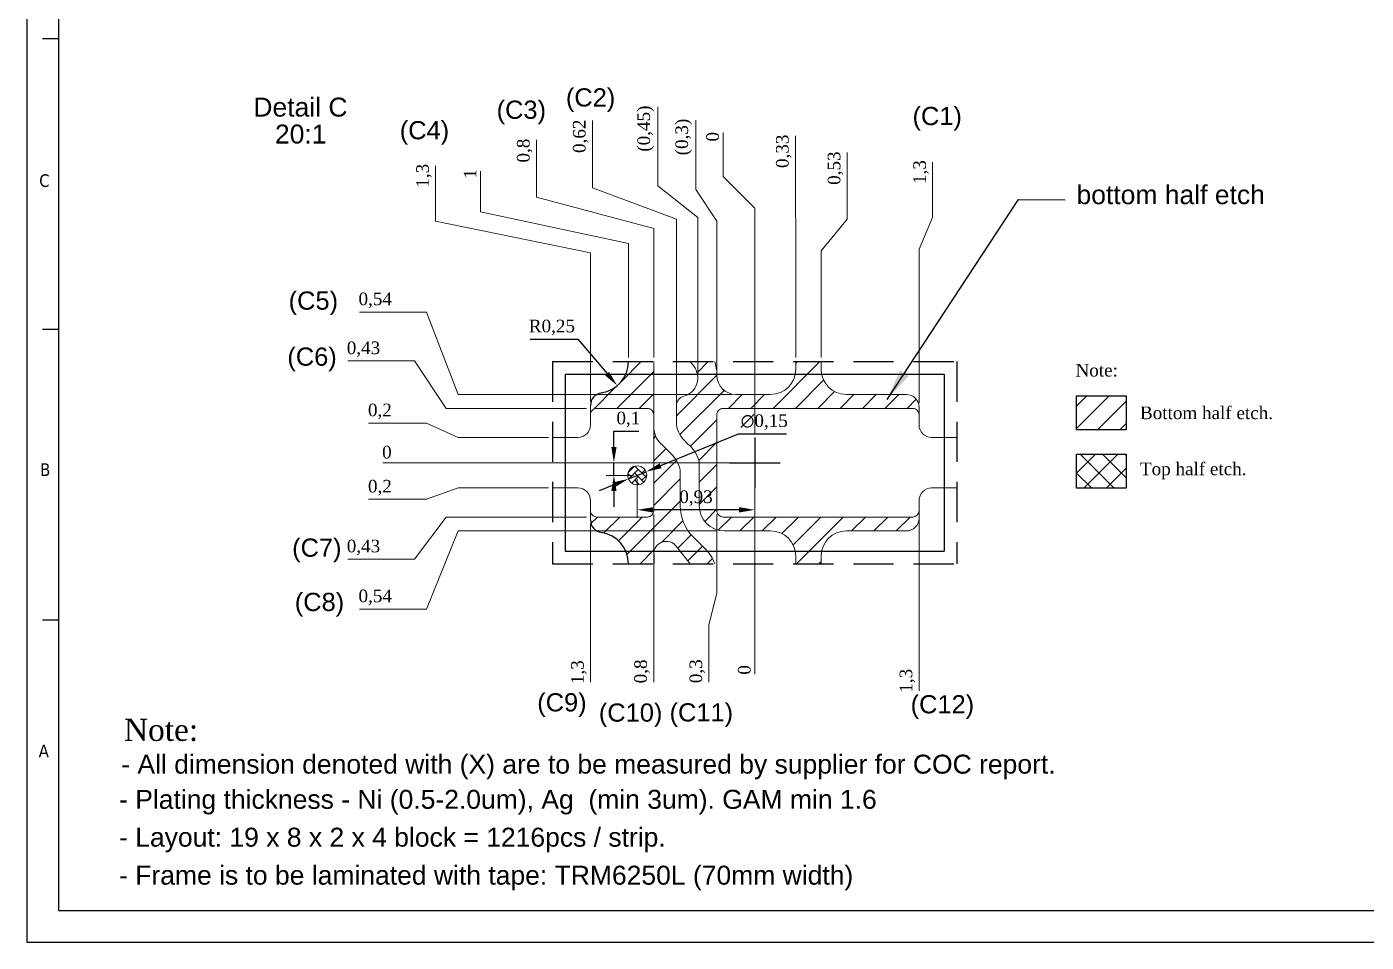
# Model space of a CAD drawing. Header units: millimetres. Extents: x -1672 to -743, y 1116 to 1403.
# Drawn here: x -1153 to -941, y 1115.5 to 1260.4 of the extents above; entities that cross this region are included whole.
import ezdxf

# ---------------------------------------------------------------- set-up
doc = ezdxf.new("R2010")
doc.units = ezdxf.units.MM
doc.header["$MEASUREMENT"] = 0
doc.linetypes.add('aaaa', pattern=[15, 12, -3])
doc.linetypes.add('HIDDEN', pattern=[9.525, 6.35, -3.175])
doc.layers.get('0').update_dxf_attribs({"color": 1})
for name, color, linetype in [('\\M+2A4C1\\M+2B3CE\\M+2B944', 144, 'HIDDEN'), ('bottom side half etching', 6, 'Continuous'), ('c2', 2, 'Continuous'), ('Hatch', 1, 'HIDDEN')]:
    doc.layers.add(name, color=color, linetype=linetype)
for name, color, linetype, lineweight in [('Dimension', 3, 'Continuous', 5), ('Dimension Exiension', 3, 'aaaa', 5), ('LF', 4, 'Continuous', 25), ('Visble1', 6, 'Continuous', 20), ('Visible', 7, 'Continuous', 25)]:
    doc.layers.add(name, color=color, linetype=linetype, lineweight=lineweight)
doc.styles.add('Company Name', font='tahomabd.ttf', dxfattribs={"height": 3})
doc.styles.add('Dim', font='arial.ttf', dxfattribs={"height": 3})
doc.styles.add('itedick', font='romantic.ttf')
doc.styles.get("Standard").update_dxf_attribs({"font": 'romantic.ttf', "height": 2})
doc.dimstyles.new('(SS)ISO-25', dxfattribs={"dimtxt": 0.2, "dimasz": 0.2, "dimexe": 0.1, "dimexo": 0.1, "dimgap": 0.05, "dimtad": 1, "dimdec": 3, "dimdsep": 46, "dimtxsty": 'itedick', "dimcen": 2.5, "dimclre": 256, "dimclrt": 1, "dimadec": 0, "dimazin": 0, "dimtfac": 1, "dimtdec": 3, "dimtmove": 0, "dimatfit": 3, "dimfxl": 0, "dimlwe": -1, "dimarcsym": 0})
doc.dimstyles.new('ISO-25 scale20', dxfattribs={"dimtxt": 1.5, "dimasz": 2.5, "dimexe": 1.25, "dimexo": 0.625, "dimtad": 1, "dimtoh": 1, "dimlfac": 0.05, "dimtxsty": 'Standard', "dimcen": 2.5, "dimclre": 256, "dimclrt": 1, "dimadec": 0, "dimazin": 0, "dimtfac": 1, "dimtmove": 0, "dimatfit": 3, "dimfxl": 0, "dimlwe": -1, "dimarcsym": 0})

# ---------------------------------------------------------------- blocks, each defined once
blk = doc.blocks.new('*D98')
at = {"layer": 'Defpoints', "color": 0}
for p in [(-1042.77, 1241.72), (-1037.75, 1195.42), (-1037.75, 1191.42)]:
    blk.add_point(p, dxfattribs=at)
at = {"layer": 'Dimension'}
for p, q in [((-1042.77, 1236.72), (-1042.77, 1243.68)), ((-1037.75, 1231.72), (-1042.77, 1236.72)), ((-1037.75, 1196.05), (-1037.75, 1231.72))]:
    blk.add_line(p, q, dxfattribs=at)
at = {"layer": 'Dimension', "color": 1, "insert": (-1044.41, 1243.01), "char_height": 2, "attachment_point": 5, "rotation": 90}
blk.add_mtext('0', dxfattribs=at)
blk = doc.blocks.new('*D56')
at = {"layer": 'Defpoints', "color": 0}
for p in [(-1072.32, 1238.47), (-1053.75, 1207.42), (-1037.75, 1191.42)]:
    blk.add_point(p, dxfattribs=at)
at = {"layer": 'Dimension'}
for p, q in [((-1072.32, 1233.47), (-1072.32, 1242.55)), ((-1053.75, 1228.47), (-1072.32, 1233.47)), ((-1053.75, 1208.05), (-1053.75, 1228.47))]:
    blk.add_line(p, q, dxfattribs=at)
at = {"layer": 'Dimension', "color": 1, "insert": (-1074.16, 1240.82), "char_height": 2, "attachment_point": 5, "rotation": 90}
blk.add_mtext('0,8', dxfattribs=at)
blk = doc.blocks.new('*D57')
at = {"layer": 'Defpoints', "color": 0}
for p in [(-1053.11, 1240.24), (-1046.75, 1204.84), (-1037.75, 1191.42)]:
    blk.add_point(p, dxfattribs=at)
at = {"layer": 'Dimension'}
for p, q in [((-1053.11, 1235.24), (-1053.11, 1247.73)), ((-1046.75, 1230.24), (-1053.11, 1235.24)), ((-1046.75, 1205.46), (-1046.75, 1230.24))]:
    blk.add_line(p, q, dxfattribs=at)
at = {"layer": 'Dimension', "color": 1, "insert": (-1055.01, 1244.3), "char_height": 2, "attachment_point": 5, "rotation": 90}
blk.add_mtext('(0,45)', dxfattribs=at)
blk = doc.blocks.new('*D58')
at = {"layer": 'Defpoints', "color": 0}
for p in [(-1063.45, 1239.95), (-1050.15, 1199.43), (-1037.75, 1191.42)]:
    blk.add_point(p, dxfattribs=at)
at = {"layer": 'Dimension'}
for p, q in [((-1063.45, 1234.95), (-1063.45, 1245.6)), ((-1050.15, 1229.95), (-1063.45, 1234.95)), ((-1050.15, 1200.06), (-1050.15, 1229.95))]:
    blk.add_line(p, q, dxfattribs=at)
at = {"layer": 'Dimension', "color": 1, "insert": (-1065.3, 1243.09), "char_height": 2, "attachment_point": 5, "rotation": 90}
blk.add_mtext('0,62', dxfattribs=at)
blk = doc.blocks.new('*D59')
at = {"layer": 'Defpoints', "color": 0}
for p in [(-1081.18, 1236.11), (-1057.75, 1207.42), (-1037.75, 1191.42)]:
    blk.add_point(p, dxfattribs=at)
at = {"layer": 'Dimension'}
for p, q in [((-1081.18, 1231.11), (-1081.18, 1237.57)), ((-1057.75, 1226.11), (-1081.18, 1231.11)), ((-1057.75, 1208.05), (-1057.75, 1226.11))]:
    blk.add_line(p, q, dxfattribs=at)
at = {"layer": 'Dimension', "color": 1, "insert": (-1082.81, 1237.15), "char_height": 2, "attachment_point": 5, "rotation": 90}
blk.add_mtext('1', dxfattribs=at)
blk = doc.blocks.new('*D60')
at = {"layer": 'Defpoints', "color": 0}
for p in [(-1088.28, 1234.63), (-1063.75, 1200.49), (-1037.75, 1191.42)]:
    blk.add_point(p, dxfattribs=at)
at = {"layer": 'Dimension'}
for p, q in [((-1088.28, 1229.63), (-1088.28, 1238.43)), ((-1063.75, 1224.63), (-1088.28, 1229.63)), ((-1063.75, 1201.12), (-1063.75, 1224.63))]:
    blk.add_line(p, q, dxfattribs=at)
at = {"layer": 'Dimension', "color": 1, "insert": (-1090.11, 1236.84), "char_height": 2, "attachment_point": 5, "rotation": 90}
blk.add_mtext('1,3', dxfattribs=at)
blk = doc.blocks.new('*D61')
at = {"layer": 'Defpoints', "color": 0}
for p in [(-1031.32, 1237.63), (-1031.25, 1207.42), (-1037.75, 1191.42)]:
    blk.add_point(p, dxfattribs=at)
at = {"layer": 'Dimension'}
for p, q in [((-1031.32, 1232.63), (-1031.32, 1243.16)), ((-1031.25, 1227.63), (-1031.32, 1232.63)), ((-1031.25, 1208.05), (-1031.25, 1227.63))]:
    blk.add_line(p, q, dxfattribs=at)
at = {"layer": 'Dimension', "color": 1, "insert": (-1033.16, 1240.71), "char_height": 2, "attachment_point": 5, "rotation": 90}
blk.add_mtext('0,33', dxfattribs=at)
blk = doc.blocks.new('*D62')
at = {"layer": 'Defpoints', "color": 0}
for p in [(-1023.12, 1234.97), (-1027.25, 1207.42), (-1037.75, 1191.42)]:
    blk.add_point(p, dxfattribs=at)
at = {"layer": 'Dimension'}
for p, q in [((-1023.12, 1229.97), (-1023.12, 1240.5)), ((-1027.25, 1224.97), (-1023.12, 1229.97)), ((-1027.25, 1208.05), (-1027.25, 1224.97))]:
    blk.add_line(p, q, dxfattribs=at)
at = {"layer": 'Dimension', "color": 1, "insert": (-1024.97, 1238.04), "char_height": 2, "attachment_point": 5, "rotation": 90}
blk.add_mtext('0,53', dxfattribs=at)
blk = doc.blocks.new('*D63')
at = {"layer": 'Defpoints', "color": 0}
for p in [(-1009.6, 1235.21), (-1011.75, 1200.22), (-1037.75, 1191.42)]:
    blk.add_point(p, dxfattribs=at)
at = {"layer": 'Dimension'}
for p, q in [((-1009.6, 1230.21), (-1009.6, 1239)), ((-1011.75, 1225.21), (-1009.6, 1230.21)), ((-1011.75, 1200.85), (-1011.75, 1225.21))]:
    blk.add_line(p, q, dxfattribs=at)
at = {"layer": 'Dimension', "color": 1, "insert": (-1011.43, 1237.42), "char_height": 2, "attachment_point": 5, "rotation": 90}
blk.add_mtext('1,3', dxfattribs=at)
blk = doc.blocks.new('*D99')
at = {"layer": 'Defpoints', "color": 0}
for p in [(-1094.69, 1191.42), (-1039.33, 1191.42), (-1037.75, 1191.42)]:
    blk.add_point(p, dxfattribs=at)
at = {"layer": 'Dimension'}
blk.add_line((-1039.96, 1191.42), (-1096.65, 1191.42), dxfattribs=at)
at = {"layer": 'Dimension', "color": 1, "insert": (-1095.98, 1193.07), "char_height": 2, "attachment_point": 5}
blk.add_mtext('0', dxfattribs=at)
blk = doc.blocks.new('*D64')
at = {"layer": 'Defpoints', "color": 0}
for p in [(-1094.69, 1197.69), (-1069.75, 1195.42), (-1037.75, 1191.42)]:
    blk.add_point(p, dxfattribs=at)
at = {"layer": 'Dimension'}
for p, q in [((-1089.69, 1197.69), (-1098.87, 1197.69)), ((-1084.69, 1195.42), (-1089.69, 1197.69)), ((-1070.38, 1195.42), (-1084.69, 1195.42))]:
    blk.add_line(p, q, dxfattribs=at)
at = {"layer": 'Dimension', "color": 1, "insert": (-1097.09, 1199.53), "char_height": 2, "attachment_point": 5}
blk.add_mtext('0,2', dxfattribs=at)
blk = doc.blocks.new('*D65')
at = {"layer": 'Defpoints', "color": 0}
for p in [(-1094.69, 1215.27), (-1040.75, 1202.22), (-1037.75, 1191.42)]:
    blk.add_point(p, dxfattribs=at)
at = {"layer": 'Dimension'}
for p, q in [((-1089.69, 1215.27), (-1100.34, 1215.27)), ((-1084.69, 1202.22), (-1089.69, 1215.27)), ((-1041.38, 1202.22), (-1084.69, 1202.22))]:
    blk.add_line(p, q, dxfattribs=at)
at = {"layer": 'Dimension', "color": 1, "insert": (-1097.83, 1217.12), "char_height": 2, "attachment_point": 5}
blk.add_mtext('0,54', dxfattribs=at)
blk = doc.blocks.new('*D66')
at = {"layer": 'Defpoints', "color": 0}
for p in [(-1037.75, 1191.42), (-1069.75, 1187.42), (-1094.69, 1185.64)]:
    blk.add_point(p, dxfattribs=at)
at = {"layer": 'Dimension'}
for p, q in [((-1084.69, 1187.42), (-1089.69, 1185.64)), ((-1070.38, 1187.42), (-1084.69, 1187.42)), ((-1089.69, 1185.64), (-1098.87, 1185.64))]:
    blk.add_line(p, q, dxfattribs=at)
at = {"layer": 'Dimension', "color": 1, "insert": (-1097.09, 1187.47), "char_height": 2, "attachment_point": 5}
blk.add_mtext('0,2', dxfattribs=at)
blk = doc.blocks.new('*D67')
at = {"layer": 'Defpoints', "color": 0}
for p in [(-1037.75, 1191.42), (-1043.15, 1180.62), (-1094.69, 1168.24)]:
    blk.add_point(p, dxfattribs=at)
at = {"layer": 'Dimension'}
for p, q in [((-1084.69, 1180.62), (-1089.69, 1168.24)), ((-1043.78, 1180.62), (-1084.69, 1180.62)), ((-1089.69, 1168.24), (-1100.34, 1168.24))]:
    blk.add_line(p, q, dxfattribs=at)
at = {"layer": 'Dimension', "color": 1, "insert": (-1097.83, 1170.1), "char_height": 2, "attachment_point": 5}
blk.add_mtext('0,54', dxfattribs=at)
blk = doc.blocks.new('*D100')
at = {"layer": 'Defpoints', "color": 0}
for p in [(-1037.75, 1191.42), (-1037.75, 1189.84), (-1037.75, 1159.93)]:
    blk.add_point(p, dxfattribs=at)
at = {"layer": 'Dimension'}
blk.add_line((-1037.75, 1189.22), (-1037.75, 1157.97), dxfattribs=at)
at = {"layer": 'Dimension', "color": 1, "insert": (-1039.4, 1158.63), "char_height": 2, "attachment_point": 5, "rotation": 90}
blk.add_mtext('0', dxfattribs=at)
blk = doc.blocks.new('*D101')
at = {"layer": 'Defpoints', "color": 0}
for p in [(-1037.75, 1191.42), (-1043.75, 1183.82), (-1045.01, 1160.75)]:
    blk.add_point(p, dxfattribs=at)
at = {"layer": 'Dimension'}
for p, q in [((-1043.75, 1183.2), (-1043.75, 1170.75)), ((-1043.75, 1170.75), (-1045.01, 1165.75)), ((-1045.01, 1165.75), (-1045.01, 1156.69))]:
    blk.add_line(p, q, dxfattribs=at)
at = {"layer": 'Dimension', "color": 1, "insert": (-1046.85, 1158.41), "char_height": 2, "attachment_point": 5, "rotation": 90}
blk.add_mtext('0,3', dxfattribs=at)
blk = doc.blocks.new('*D102')
at = {"layer": 'Defpoints', "color": 0}
for p in [(-1037.75, 1191.42), (-1053.75, 1183.82), (-1053.75, 1160.75)]:
    blk.add_point(p, dxfattribs=at)
at = {"layer": 'Dimension'}
blk.add_line((-1053.75, 1183.2), (-1053.75, 1156.66), dxfattribs=at)
at = {"layer": 'Dimension', "color": 1, "insert": (-1055.59, 1158.39), "char_height": 2, "attachment_point": 5, "rotation": 90}
blk.add_mtext('0,8', dxfattribs=at)
blk = doc.blocks.new('*D103')
at = {"layer": 'Defpoints', "color": 0}
for p in [(-1037.75, 1191.42), (-1063.75, 1182.35), (-1063.75, 1160.47)]:
    blk.add_point(p, dxfattribs=at)
at = {"layer": 'Dimension'}
blk.add_line((-1063.75, 1181.72), (-1063.75, 1156.68), dxfattribs=at)
at = {"layer": 'Dimension', "color": 1, "insert": (-1065.59, 1158.26), "char_height": 2, "attachment_point": 5, "rotation": 90}
blk.add_mtext('1,3', dxfattribs=at)
blk = doc.blocks.new('*D104')
at = {"layer": 'Defpoints', "color": 0}
for p in [(-1037.75, 1191.42), (-1011.75, 1183.42), (-1011.75, 1159.11)]:
    blk.add_point(p, dxfattribs=at)
at = {"layer": 'Dimension'}
blk.add_line((-1011.75, 1182.8), (-1011.75, 1155.32), dxfattribs=at)
at = {"layer": 'Dimension', "color": 1, "insert": (-1013.59, 1156.9), "char_height": 2, "attachment_point": 5, "rotation": 90}
blk.add_mtext('1,3', dxfattribs=at)
blk = doc.blocks.new('*D68')
at = {"layer": 'Defpoints', "color": 0}
for p in [(-1096.62, 1207.53), (-1063.75, 1200.02), (-1037.75, 1191.42)]:
    blk.add_point(p, dxfattribs=at)
at = {"layer": 'Dimension'}
for p, q in [((-1091.62, 1207.53), (-1102.15, 1207.53)), ((-1086.62, 1200.02), (-1091.62, 1207.53)), ((-1064.38, 1200.02), (-1086.62, 1200.02))]:
    blk.add_line(p, q, dxfattribs=at)
at = {"layer": 'Dimension', "color": 1, "insert": (-1099.69, 1209.37), "char_height": 2, "attachment_point": 5}
blk.add_mtext('0,43', dxfattribs=at)
blk = doc.blocks.new('*D69')
at = {"layer": 'Defpoints', "color": 0}
for p in [(-1037.75, 1191.42), (-1063.75, 1182.82), (-1096.62, 1176.16)]:
    blk.add_point(p, dxfattribs=at)
at = {"layer": 'Dimension'}
for p, q in [((-1086.62, 1182.82), (-1091.62, 1176.16)), ((-1064.38, 1182.82), (-1086.62, 1182.82)), ((-1091.62, 1176.16), (-1102.15, 1176.16))]:
    blk.add_line(p, q, dxfattribs=at)
at = {"layer": 'Dimension', "color": 1, "insert": (-1099.69, 1178), "char_height": 2, "attachment_point": 5}
blk.add_mtext('0,43', dxfattribs=at)
blk = doc.blocks.new('*D95')
at = {"layer": 'Defpoints', "color": 0}
for p in [(-1047.1, 1239.66), (-1043.75, 1205.44), (-1037.75, 1191.42)]:
    blk.add_point(p, dxfattribs=at)
at = {"layer": 'Dimension'}
for p, q in [((-1047.1, 1234.66), (-1047.1, 1245.66)), ((-1043.75, 1229.66), (-1047.1, 1234.66)), ((-1043.75, 1206.07), (-1043.75, 1229.66))]:
    blk.add_line(p, q, dxfattribs=at)
at = {"layer": 'Dimension', "color": 1, "insert": (-1048.99, 1242.97), "char_height": 2, "attachment_point": 5, "rotation": 90}
blk.add_mtext('(0,3)', dxfattribs=at)
blk = doc.blocks.new('*D150')
at = {"layer": 'Defpoints', "color": 0}
for p in [(-1056.35, 1189.42), (-1037.75, 1189.22), (-1056.35, 1183.96)]:
    blk.add_point(p, dxfattribs=at)
at = {"layer": 'Dimension'}
for p, q in [((-1056.35, 1188.8), (-1056.35, 1182.71)), ((-1037.75, 1188.59), (-1037.75, 1182.71))]:
    blk.add_line(p, q, dxfattribs=at)
at = {"layer": 'Dimension', "color": 0, "lineweight": -2}
blk.add_line((-1040.25, 1183.96), (-1053.85, 1183.96), dxfattribs=at)
at = {"layer": 'Dimension', "color": 0}
for points in [[(-1053.85, 1184.38), (-1053.85, 1183.54), (-1056.35, 1183.96)], [(-1040.25, 1184.38), (-1040.25, 1183.54), (-1037.75, 1183.96)]]:
    blk.add_solid(points, dxfattribs=at)
at = {"layer": 'Dimension', "color": 1, "insert": (-1047.05, 1185.8), "char_height": 2, "attachment_point": 5}
blk.add_mtext('0,93', dxfattribs=at)
blk = doc.blocks.new('*D151')
at = {"layer": 'Defpoints', "color": 0}
for p in [(-1060.05, 1191.42), (-1056.35, 1189.42), (-1039.96, 1191.42)]:
    blk.add_point(p, dxfattribs=at)
at = {"layer": 'Dimension', "color": 0, "lineweight": -2}
for p, q in [((-1060.05, 1193.92), (-1060.05, 1196.42)), ((-1060.05, 1196.42), (-1056.11, 1196.42)), ((-1060.05, 1189.42), (-1060.05, 1191.42)), ((-1060.05, 1186.92), (-1060.05, 1184.42))]:
    blk.add_line(p, q, dxfattribs=at)
at = {"layer": 'Dimension'}
for p, q in [((-1040.58, 1191.42), (-1061.3, 1191.42)), ((-1056.98, 1189.42), (-1061.3, 1189.42))]:
    blk.add_line(p, q, dxfattribs=at)
at = {"layer": 'Dimension', "color": 0}
for points in [[(-1060.46, 1193.92), (-1059.63, 1193.92), (-1060.05, 1191.42)], [(-1060.46, 1186.92), (-1059.63, 1186.92), (-1060.05, 1189.42)]]:
    blk.add_solid(points, dxfattribs=at)
at = {"layer": 'Dimension', "color": 1, "insert": (-1057.76, 1198.26), "char_height": 2, "attachment_point": 5}
blk.add_mtext('0,1', dxfattribs=at)
blk = doc.blocks.new('*D152')
at = {"layer": 'Defpoints', "color": 0}
for p in [(-1054.96, 1189.99), (-1057.74, 1188.86)]:
    blk.add_point(p, dxfattribs=at)
at = {"layer": 'Dimension', "color": 0, "lineweight": -2}
for p, q in [((-1040.4, 1195.92), (-1052.65, 1190.93)), ((-1032.74, 1195.92), (-1040.4, 1195.92)), ((-1057.74, 1188.86), (-1054.96, 1189.99)), ((-1060.06, 1187.91), (-1062.37, 1186.97))]:
    blk.add_line(p, q, dxfattribs=at)
at = {"layer": 'Dimension', "color": 0}
for points in [[(-1052.81, 1191.32), (-1052.49, 1190.54), (-1054.96, 1189.99)], [(-1060.21, 1188.3), (-1059.9, 1187.53), (-1057.74, 1188.86)]]:
    blk.add_solid(points, dxfattribs=at)
at = {"layer": 'Dimension', "color": 1, "insert": (-1036.25, 1197.84), "char_height": 2, "attachment_point": 5}
blk.add_mtext('∅0,15', dxfattribs=at)
blk = doc.blocks.new('without tunnel')
at = {"layer": 'Dimension'}
h = blk.add_hatch(dxfattribs=at)
h.set_pattern_fill('AR-HBONE', color=256, scale=0.2, style=0)
h.set_pattern_definition([(45, (-4678.2712, -3546.139), (9e-17, 1.13137085), [2.4, -0.8]), (135, (-4677.70555, -3545.5733), (9e-17, 1.13137085), [2.4, -0.8])])
h.paths.add_polyline_path([(-20.1, -2, 1), (-17.1, -2, 1)])
at = {"layer": 'Hatch'}
h = blk.add_hatch(dxfattribs=at)
h.set_pattern_fill('ANSI31', color=256, scale=20)
h.set_pattern_definition([(45, (2985.13, -1225.2742), (-1.767767, 1.767767), [])])
h.paths.add_polyline_path([(-16, 14), (-20.42, 14, -0.259589), (-24.29, 11.05, 0.372825), (-26, 9.07), (-26, 7.6, -0.414214), (-25, 8.6), (-17, 8.6, -0.414214), (-16, 7.6)])
h.paths.add_polyline_path([(-16, 16), (-20, 16, -0.103244), (-20.42, 14), (-16, 14)])
h.paths.add_polyline_path([(-9.75, -11.75, -0.198912), (-11.8, -6.8), (-11.8, -1.13, 0.172187), (-13.57, 1.7), (-14.83, 2.96, -0.198912), (-16, 5.78), (-16, -7.6, -0.414214), (-17, -8.6), (-25, -8.6, -0.414214), (-26, -7.6), (-26, -9.07, 0.372825), (-24.29, -11.05, -0.259589), (-20.42, -14), (-15.95, -14, -0.630407), (-12.43, -13.22), (-11.81, -14), (-7.51, -14, 0.014872), (-7.76, -13.74)])
h.paths.add_polyline_path([(-16, -14.45, -0.056727), (-15.95, -14), (-20.42, -14, -0.103244), (-20, -16), (-16, -16)])
h.paths.add_polyline_path([(-7.51, -14), (-11.81, -14), (-10.24, -16), (-6.34, -16, 0.097582)])
h.paths.add_polyline_path([(-5, 8.6), (25, 8.6, -0.414214), (26, 7.6), (26, 8.8, 0.414214), (24, 10.8), (14.5, 10.8, -0.356394), (10.58, 14), (6.42, 14, -0.356394), (2.5, 10.8), (-3, 10.8, -0.414214), (-6, 13.8), (-6, 14), (-9.08, 14, -0.393336), (-11.23, 10.52, 0.337319), (-12.4, 8.98), (-12.4, 6.43, 0.198912), (-11.23, 3.6), (-10.57, 2.94, -0.172187), (-8.8, 0.11), (-8.8, -6.8, 0.414214), (-4.8, -10.8), (2.5, -10.8, -0.356394), (6.42, -14), (10.58, -14, -0.356394), (14.5, -10.8), (24, -10.8, 0.414214), (26, -8.8), (26, -7.6, -0.414214), (25, -8.6), (-5, -8.6, -0.414214), (-6, -7.6), (-6, 7.6, -0.414214)])
h.paths.add_polyline_path([(-6.34, 16), (-10.24, 16), (-9.66, 15.26, -0.117374), (-9.08, 14), (-6, 14, 0.085121)])
h.paths.add_polyline_path([(10.5, 16), (6.5, 16), (6.5, 14.8, -0.050382), (6.42, 14), (10.58, 14, -0.050382), (10.5, 14.8)])
h.paths.add_polyline_path([(10.5, -14.8, -0.050382), (10.58, -14), (6.42, -14, -0.050382), (6.5, -14.8), (6.5, -16), (10.5, -16)])
at = {"layer": '\\M+2A4C1\\M+2B3CE\\M+2B944'}
for p, q in [((-32, 16), (-32, -16)), ((-32, 16), (32, 16)), ((32, 16), (32, -16)), ((-32, -16), (32, -16))]:
    blk.add_line(p, q, dxfattribs=at)
at = {"layer": 'bottom side half etching', "lineweight": 9}
blk.add_line((-26, 7.6), (-26, 6), dxfattribs=at)
for points in [[(-26, -7.6), (-26, -7.6, 0.414214), (-25, -8.6), (-17, -8.6, 0.414214), (-16, -7.6), (-16, 7.6, 0.414214), (-17, 8.6), (-25, 8.6, 0.414214), (-26, 7.6), (-26, 6)], [(26, 7.6), (26, 7.6, 0.414214), (25, 8.6), (-5, 8.6, 0.414214), (-6, 7.6), (-6, -7.6, 0.414214), (-5, -8.6), (25, -8.6, 0.414214), (26, -7.6), (26, -7.6)]]:
    blk.add_lwpolyline(points, format="xyb", dxfattribs=at)
for centre, start, end in [((-28, 6), 270, 0), ((28, 6), 180, 270), ((-28, -6), 0, 90), ((28, -6), 90, 180)]:
    blk.add_arc(centre, 2, start, end, dxfattribs=at)
at = {"layer": 'c2'}
for p, q in [((-30, 14), (-30, -14)), ((-30, 14), (30, 14)), ((30, 14), (30, -14)), ((0, 4), (0, -4)), ((-4, 0), (4, 0)), ((-30, -14), (30, -14))]:
    blk.add_line(p, q, dxfattribs=at)
at = {"layer": 'LF', "lineweight": 9}
for p, q in [((-16, 16), (-16, 5.78)), ((-10.24, 16), (-9.66, 15.26)), ((6.5, 16), (6.5, 14.8)), ((10.5, 16), (10.5, 14.8)), ((-6, 13.8), (-6, 14.02)), ((2.5, 10.8), (-3, 10.8)), ((14.5, 10.8), (24, 10.8)), ((-26, 7.54), (-26, 9.07)), ((-12.4, 8.98), (-12.4, 6.43)), ((26, 8.8), (26, 7.6)), ((-14.83, 2.96), (-13.57, 1.7)), ((-14.83, 2.96), (-13.57, 1.7)), ((-11.23, 3.6), (-10.57, 2.94)), ((-11.23, 3.6), (-10.57, 2.94)), ((-8.8, 0.11), (-8.8, -6.8)), ((-11.8, -1.13), (-11.8, -6.8)), ((-26, -9.07), (-26, -7.54)), ((26, -7.6), (26, -8.8)), ((-9.75, -11.75), (-7.76, -13.74)), ((-4.8, -10.8), (2.5, -10.8)), ((24, -10.8), (14.5, -10.8)), ((-12.43, -13.22), (-10.24, -16)), ((6.5, -14.8), (6.5, -16)), ((10.5, -14.8), (10.5, -16))]:
    blk.add_line(p, q, dxfattribs=at)
at = {"layer": 'LF', "ltscale": 0.1}
blk.add_line((-16, -14.45), (-16, -16), dxfattribs=at)
at = {"layer": 'LF', "lineweight": 9}
blk.add_circle((-18.6, -2), 1.5, dxfattribs=at)
at = {"layer": 'LF', "ltscale": 0.1}
for centre, radius, start, end in [((-25, 16), 5, 278.2132, 0), ((-24, 9.07), 2, 98.2132, 180), ((-24, -9.07), 2, 180, 261.7868), ((-25, -16), 5, 0, 81.7868)]:
    blk.add_arc(centre, radius, start, end, dxfattribs=at)
at = {"layer": 'LF', "lineweight": 9}
for centre, radius, start, end in [((-12.02, 13.41), 3, 285.4391, 38.1026), ((-12, 14.02), 6, 0, 19.2982), ((-3, 13.8), 3, 180, 270), ((2.5, 14.8), 4, 270, 0), ((14.5, 14.8), 4, 180, 270), ((24, 8.8), 2, 0, 90), ((-10.8, 8.98), 1.6, 105.1457, 180), ((-8.4, 6.43), 4, 180, 225), ((-8.4, 6.43), 4, 180, 225), ((-12, 5.78), 4, 180, 225), ((-13.67, -0.97), 4.99, 12.5212, 51.6004), ((-16.67, -2.21), 4.99, 12.5212, 51.6004), ((-4.8, -6.8), 7, 180, 225), ((-4.8, -6.8), 4, 180, 270), ((24, -8.8), 2, 270, 360), ((-14, -14.45), 2, 38.1026, 180), ((2.5, -14.8), 4, 360, 90), ((14.5, -14.8), 4, 90, 180), ((-12, -17.98), 6, 19.2982, 45)]:
    blk.add_arc(centre, radius, start, end, dxfattribs=at)
at = {"layer": 'Visble1'}
for p, q in [((26, 6), (26, 7.6)), ((-28, 4), (-32, 4)), ((28, 4), (32, 4)), ((-28, -4), (-32, -4)), ((28, -4), (32, -4)), ((-26, -6), (-26, -7.6)), ((26, -6), (26, -7.6))]:
    blk.add_line(p, q, dxfattribs=at)
blk = doc.blocks.new('*D160')
at = {"layer": 'Defpoints', "color": 0}
for p in [(-1062.75, 1207.42), (-1059.51, 1203.61)]:
    blk.add_point(p, dxfattribs=at)
at = {"layer": 'Dimension', "color": 0, "lineweight": -2}
for p, q in [((-1073.33, 1210.96), (-1065.77, 1210.96)), ((-1065.77, 1210.96), (-1061.13, 1205.52))]:
    blk.add_line(p, q, dxfattribs=at)
at = {"layer": 'Dimension', "color": 0}
blk.add_solid([(-1060.82, 1205.79), (-1061.45, 1205.25), (-1059.51, 1203.61)], dxfattribs=at)
at = {"layer": 'Dimension', "color": 1, "insert": (-1069.86, 1212.82), "char_height": 2, "attachment_point": 5}
blk.add_mtext('R0,25', dxfattribs=at)

msp = doc.modelspace()

# ---------------------------------------------------------------- hatches: boundary and pattern name
at = {"layer": 'Dimension'}
h = msp.add_hatch(dxfattribs=at)
h.set_pattern_fill('ANSI37', color=256, scale=20)
h.set_pattern_definition([(45, (-1152.9834, 1115.5221), (-1.767767, 1.767767), []), (135, (-1152.9834, 1115.5221), (-1.767767, -1.767767), [])])
h.paths.add_polyline_path([(-986.8319, 1192.7575), (-986.8319, 1187.3761), (-978.9799, 1187.3761), (-978.9799, 1192.7575)])
at = {"layer": 'Hatch'}
h = msp.add_hatch(dxfattribs=at)
h.set_pattern_fill('ANSI31', color=256, scale=20)
h.set_pattern_definition([(45, (-1152.9834, 1115.5221), (-1.767767, 1.767767), [])])
h.paths.add_polyline_path([(-986.8319, 1201.9828), (-986.8319, 1196.6014), (-978.9799, 1196.6014), (-978.9799, 1201.9828)])

# ---------------------------------------------------------------- linework, layer by layer
for p, q in [((-1147.9834, 1258.5221), (-1150.5195, 1258.5221)), ((-1147.9834, 1212.5221), (-1150.5195, 1212.5221)), ((-1147.9834, 1166.5221), (-1150.5195, 1166.5221)), ((-1147.9834, 1166.5221), (-1150.5195, 1166.5221))]:
    msp.add_line(p, q)
for points in [[(-1152.9834, 1115.5221), (-743.1834, 1115.5221), (-743.1834, 1402.8221), (-1152.9834, 1402.8221)], [(-1147.9834, 1120.5221), (-748.1834, 1120.5221), (-748.1834, 1397.8221), (-1147.9834, 1397.8221)]]:
    msp.add_lwpolyline(points, close=True)
at = {"layer": 'Visible'}
for points in [[(-986.8319, 1201.9828), (-978.9799, 1201.9828), (-978.9799, 1196.6014), (-986.8319, 1196.6014)], [(-986.8319, 1192.7575), (-978.9799, 1192.7575), (-978.9799, 1187.3761), (-986.8319, 1187.3761)]]:
    msp.add_lwpolyline(points, close=True, dxfattribs=at)

# ---------------------------------------------------------------- block references
at = {"layer": 'Dimension'}
msp.add_blockref('without tunnel', (-1037.7531, 1191.4217), dxfattribs=at)

# ---------------------------------------------------------------- texts
for s, height, style, p in [('Detail C', 3, 'Dim', (-1117.12, 1246.2043)), ('20:1', 3, 'Dim', (-1113.7023, 1241.9368)), ('C', 2, 'Company Name', (-1151.0212, 1235.0692)), ('B', 2, 'Company Name', (-1150.8755, 1189.3258)), ('A', 2, 'Company Name', (-1151.1016, 1144.8072)), ('- All dimension denoted with (X) are to be measured by supplier for COC report.', 3, 'Dim', (-1138.0343, 1142.2069)), ('- Plating thickness - Ni (0.5-2.0um), Ag  (min 3um). GAM min 1.6 ', 3, 'Dim', (-1138.3771, 1136.6362)), ('- Layout: 19 x 8 x 2 x 4 block = 1216pcs / strip. ', 3, 'Dim', (-1138.3771, 1130.6453)), ('- Frame is to be laminated with tape: TRM6250L (70mm width) ', 3, 'Dim', (-1138.3771, 1124.631))]:
    msp.add_text(s, height=height, dxfattribs=dict(style=style)).set_placement(p)
msp.add_text('Note:', height=3.5).set_placement((-1137.5981, 1147.3885))
at = {"layer": 'Dimension', "style": 'Dim'}
for s, p in [('(C3)', (-1078.6151, 1245.8527)), ('(C2)', (-1067.6524, 1247.7999)), ('(C1)', (-1012.7838, 1244.8561)), ('(C4)', (-1093.9474, 1242.6104)), ('(C5)', (-1111.5338, 1215.6427)), ('(C6)', (-1111.7386, 1206.7679)), ('(C7)', (-1110.9834, 1176.5343)), ('(C8)', (-1110.5635, 1167.9401)), ('(C9)', (-1072.1871, 1152.0491)), ('(C10)', (-1062.4325, 1150.4309)), ('(C11)', (-1051.24, 1150.4611)), ('(C12)', (-1013.0814, 1151.7435))]:
    msp.add_text(s, height=2.88, dxfattribs=at).set_placement(p)
at = {"layer": 'Dimension', "color": 1, "ltscale": 0.1, "insert": (-986.8264, 1235.3445), "char_height": 3, "attachment_point": 1, "style": 'Dim'}
msp.add_mtext('bottom half etch', dxfattribs=at)
at = {"layer": 'Dimension Exiension'}
msp.add_text('Note: ', height=2, dxfattribs=at).set_placement((-986.9858, 1205.058))
at = {"layer": 'Hatch'}
for s, p in [('Bottom half etch.', (-976.7743, 1198.314)), ('Top half etch.', (-976.7743, 1189.442))]:
    msp.add_text(s, height=2, dxfattribs=at).set_placement(p)

# ---------------------------------------------------------------- dimensions: what is measured, and where the dimension line sits
at = {"layer": 'Dimension', "ltscale": 0.1}
for feature_location, offset, picture, middle in [((-1046.7549, 1204.8388), (-6.3536, 35.4024), '*D57', (-1055.0146, 1244.2966)), ((-1043.7549, 1205.4444), (-3.3482, 34.2106), '*D95', (-1048.993, 1242.9709))]:
    dim = msp.add_ordinate_dim(feature_location=feature_location, offset=offset, dtype=1, origin=(-1037.7531, 1191.4217), text='(<>)', dimstyle='ISO-25 scale20', dxfattribs=at)
    dim.commit()
    dim.dimension.update_dxf_attribs({"geometry": picture, "text_midpoint": middle})
for feature_location, offset, dtype, origin, picture, middle in [((-1050.1531, 1199.4323), (-13.2986, 40.5138), 1, (-1037.7531, 1191.4217), '*D58', (-1065.2971, 1243.0873)), ((-1053.7531, 1207.4217), (-18.5642, 31.049), 1, (-1037.7531, 1191.4217), '*D56', (-1074.1553, 1240.8249)), ((-1037.7530526205, 1195.4216766242), (-5.0123821023, 46.294899346), 1, (-1037.7530526205, 1191.4216766242), '*D98', (-1044.412624072, 1243.0102150235)), ((-1031.2530526206, 1207.4216766242), (-0.0674978898, 30.2118922181), 1, (-1037.7530526205, 1191.4216766242), '*D61', (-1033.1585682618, 1240.7112315642)), ((-1027.2530526206, 1207.4216766242), (4.137932906, 27.5442826401), 1, (-1037.7530526205, 1191.4216766242), '*D62', (-1024.9694096554, 1238.0436219862)), ((-1063.7531, 1200.4935), (-24.5222, 34.1411), 1, (-1037.7531, 1191.4217), '*D60', (-1090.1117, 1236.8439)), ((-1011.7531, 1200.2217), (2.1572, 34.9886), 1, (-1037.7531, 1191.4217), '*D63', (-1011.4324, 1237.4195)), ((-1057.7531, 1207.4217), (-23.4297, 28.6883), 1, (-1037.7531, 1191.4217), '*D59', (-1082.8078, 1237.1536)), ((-1040.7549, 1202.2217), (-53.9356, 13.0439), 0, (-1037.7531, 1191.4217), '*D65', (-1097.8288, 1217.1198)), ((-1063.7531, 1200.0217), (-32.8635, 7.5098), 0, (-1037.7531, 1191.4217), '*D68', (-1099.6942, 1209.3695)), ((-1069.7531, 1195.4217), (-24.9374, 2.267), 0, (-1037.7531, 1191.4217), '*D64', (-1097.0921, 1199.5266)), ((-1039.3318248628, 1191.4216766242), (-55.3586430629, 0), 0, (-1037.7530526205, 1191.4216766242), '*D99', (-1095.984106979, 1193.0688659733)), ((-1063.7531, 1182.8217), (-32.8635, -6.6633), 0, (-1037.7531, 1191.4217), '*D69', (-1099.6942, 1177.9964)), ((-1043.1531, 1180.6217), (-51.5374, -12.3795), 0, (-1037.7531, 1191.4217), '*D67', (-1097.8288, 1170.0965)), ((-1069.7531, 1187.4217), (-24.9374, -1.7861), 0, (-1037.7531, 1191.4217), '*D66', (-1097.0921, 1187.4736)), ((-1063.7531, 1182.3499), (0, -21.8771), 1, (-1037.7531, 1191.4217), '*D103', (-1065.5896, 1158.2635)), ((-1053.7531, 1183.8217), (0, -23.0763), 1, (-1037.7531, 1191.4217), '*D102', (-1055.5911, 1158.3911)), ((-1043.7531, 1183.8217), (-1.2545, -23.0763), 1, (-1037.7531, 1191.4217), '*D101', (-1046.8456, 1158.4073)), ((-1037.7530526205, 1189.8429043819), (0, -29.9152479655), 1, (-1037.7530526205, 1191.4216766242), '*D100', (-1039.4002419697, 1158.6340173632)), ((-1011.7531, 1183.4217), (0, -24.3117), 1, (-1037.7531, 1191.4217), '*D104', (-1013.5896, 1156.9007))]:
    dim = msp.add_ordinate_dim(feature_location=feature_location, offset=offset, dtype=dtype, origin=origin, dimstyle='ISO-25 scale20', dxfattribs=at)
    dim.commit()
    dim.dimension.update_dxf_attribs({"geometry": picture, "text_midpoint": middle})
dim = msp.add_radius_dim(center=(-1062.7531, 1207.4217), mpoint=(-1059.5123, 1203.6141), dimstyle='ISO-25 scale20', dxfattribs=at)
dim.commit()
dim.dimension.update_dxf_attribs({"geometry": '*D160', "text_midpoint": (-1069.8626, 1210.9629), "dimtype": 164})
at = {"layer": 'Dimension'}
dim = msp.add_diameter_dim_2p(p1=(-1057.7423, 1188.856), p2=(-1054.9638, 1189.9874), dimstyle='ISO-25 scale20', dxfattribs=at)
dim.commit()
dim.dimension.update_dxf_attribs({"geometry": '*D152', "text_midpoint": (-1036.2533, 1195.9192), "dimtype": 163})
dim = msp.add_linear_dim(base=(-1060.0454, 1191.4217), p1=(-1056.3531, 1189.4217), p2=(-1039.9568, 1191.4217), angle=90, dimstyle='ISO-25 scale20', dxfattribs=at)
dim.commit()
dim.dimension.update_dxf_attribs({"geometry": '*D151', "text_midpoint": (-1057.7636, 1198.2597)})
dim = msp.add_linear_dim(base=(-1056.3531, 1183.9585), p1=(-1037.7531, 1189.2179), p2=(-1056.3531, 1189.4217), dimstyle='ISO-25 scale20', dxfattribs=at)
dim.commit()
dim.dimension.update_dxf_attribs({"geometry": '*D150', "text_midpoint": (-1047.0531, 1185.7966)})

# ---------------------------------------------------------------- leaders
msp.add_leader([(-1016.8173, 1201.4233), (-995.982, 1233.061), (-988.5984, 1233.0297)], dimstyle='(SS)ISO-25', override={"dimasz": 5, "dimgap": 0.1, "dimtad": 0}, dxfattribs=at)

doc.saveas('drawing.dxf')
